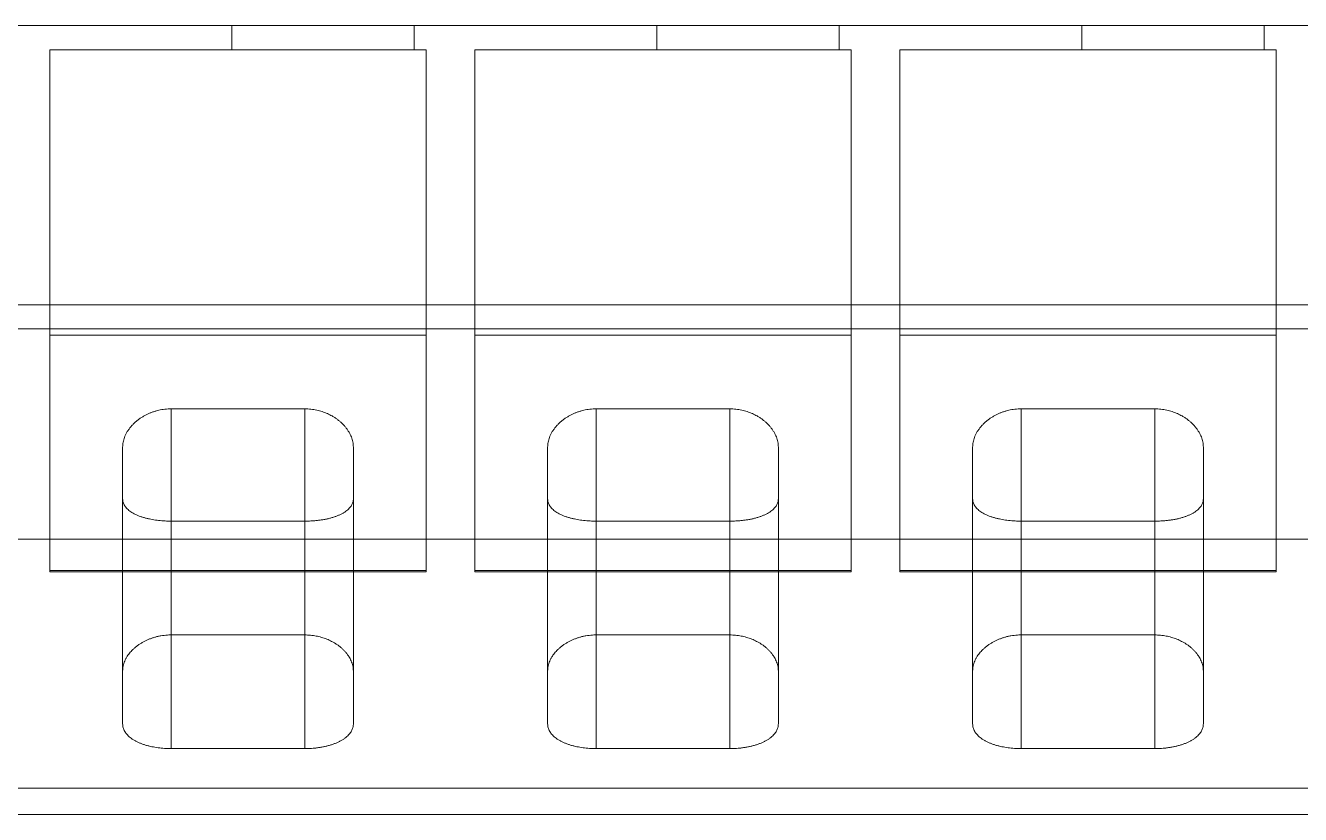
# Paper-space layout 'Presentación1' of a CAD drawing. Header units: millimetres. Extents: x 455 to 3402, y 15 to 1454.
# Drawn here: x 3157.21 to 3192.21, y 1404.27 to 1425.94 of the extents above; entities that cross this region are included whole.
import ezdxf

# ---------------------------------------------------------------- set-up
doc = ezdxf.new("R2010")
doc.units = ezdxf.units.MM

psp = doc.layouts.new('Presentación1')

# ---------------------------------------------------------------- linework, layer by layer
at = {"color": 7, "linetype": 'Continuous', "lineweight": 15}
for p, q in [((3192.878, 1425.941, -679.023), (3144.878, 1425.941, -679.023)), ((3162.878, 1425.941, -679.023), (3156.211, 1425.941, -679.023)), ((3167.878, 1425.941, -679.023), (3162.878, 1425.941, -679.023)), ((3162.878, 1425.941, -679.023), (3162.878, 1425.274, -679.023)), ((3174.544, 1425.941, -679.023), (3167.878, 1425.941, -679.023)), ((3167.878, 1425.941, -679.023), (3167.878, 1425.274, -679.023)), ((3179.544, 1425.941, -679.023), (3174.544, 1425.941, -679.023)), ((3174.544, 1425.941, -679.023), (3174.544, 1425.274, -679.023)), ((3186.211, 1425.941, -679.023), (3179.544, 1425.941, -679.023)), ((3179.544, 1425.941, -679.023), (3179.544, 1425.274, -679.023)), ((3191.211, 1425.941, -679.023), (3186.211, 1425.941, -679.023)), ((3186.211, 1425.941, -679.023), (3186.211, 1425.274, -679.023)), ((3192.878, 1425.941, -679.023), (3191.211, 1425.941, -679.023)), ((3191.211, 1425.941, -679.023), (3191.211, 1425.274, -679.023)), ((3157.878, 1425.274, -679.023), (3162.878, 1425.274, -679.023)), ((3157.878, 1425.274, -679.023), (3168.211, 1425.274, -679.023)), ((3157.878, 1417.437, -679.023), (3157.878, 1425.274, -679.023)), ((3157.878, 1410.974, -679.023), (3157.878, 1425.274, -679.023)), ((3162.878, 1425.274, -679.023), (3167.878, 1425.274, -679.023)), ((3167.878, 1425.274, -679.023), (3168.211, 1425.274, -679.023)), ((3168.211, 1425.274, -679.023), (3168.211, 1410.974, -679.023)), ((3168.211, 1425.274, -679.023), (3168.211, 1417.437, -679.023)), ((3169.544, 1425.274, -679.023), (3174.544, 1425.274, -679.023)), ((3169.544, 1425.274, -679.023), (3179.878, 1425.274, -679.023)), ((3169.544, 1417.437, -679.023), (3169.544, 1425.274, -679.023)), ((3169.544, 1410.974, -679.023), (3169.544, 1425.274, -679.023)), ((3174.544, 1425.274, -679.023), (3179.544, 1425.274, -679.023)), ((3179.544, 1425.274, -679.023), (3179.878, 1425.274, -679.023)), ((3179.878, 1425.274, -679.023), (3179.878, 1410.974, -679.023)), ((3179.878, 1425.274, -679.023), (3179.878, 1417.437, -679.023)), ((3181.211, 1425.274, -679.023), (3186.211, 1425.274, -679.023)), ((3181.211, 1410.974, -679.023), (3181.211, 1425.274, -679.023)), ((3181.211, 1425.274, -679.023), (3191.544, 1425.274, -679.023)), ((3181.211, 1417.437, -679.023), (3181.211, 1425.274, -679.023)), ((3186.211, 1425.274, -679.023), (3191.211, 1425.274, -679.023)), ((3191.211, 1425.274, -679.023), (3191.544, 1425.274, -679.023)), ((3191.544, 1425.274, -679.023), (3191.544, 1410.974, -679.023)), ((3191.544, 1425.274, -679.023), (3191.544, 1417.437, -679.023)), ((3264.878, 1418.274, -679.023), (3144.878, 1418.274, -679.023)), ((3264.878, 1417.607, -679.023), (3144.878, 1417.607, -679.023)), ((3168.211, 1417.437, -679.023), (3157.878, 1417.437, -679.023)), ((3157.878, 1417.437, -679.023), (3157.878, 1410.941, -679.023)), ((3168.211, 1410.941, -679.023), (3168.211, 1417.437, -679.023)), ((3179.878, 1417.437, -679.023), (3169.544, 1417.437, -679.023)), ((3169.544, 1417.437, -679.023), (3169.544, 1410.941, -679.023)), ((3179.878, 1410.941, -679.023), (3179.878, 1417.437, -679.023)), ((3191.544, 1417.437, -679.023), (3181.211, 1417.437, -679.023)), ((3181.211, 1417.437, -679.023), (3181.211, 1410.941, -679.023)), ((3191.544, 1410.941, -679.023), (3191.544, 1417.437, -679.023)), ((3164.878, 1415.413, -679.023), (3161.211, 1415.413, -679.023)), ((3161.211, 1409.205, -679.023), (3161.211, 1415.413, -679.023)), ((3164.878, 1409.205, -679.023), (3164.878, 1415.413, -679.023)), ((3176.544, 1415.413, -679.023), (3172.878, 1415.413, -679.023)), ((3172.878, 1409.205, -679.023), (3172.878, 1415.413, -679.023)), ((3176.544, 1409.205, -679.023), (3176.544, 1415.413, -679.023)), ((3188.211, 1415.413, -679.023), (3184.544, 1415.413, -679.023)), ((3184.544, 1409.205, -679.023), (3184.544, 1415.413, -679.023)), ((3188.211, 1409.205, -679.023), (3188.211, 1415.413, -679.023)), ((3159.878, 1414.363, -679.023), (3159.878, 1412.944, -679.023)), ((3159.878, 1408.21, -679.023), (3159.878, 1414.363, -679.023)), ((3166.211, 1412.944, -679.023), (3166.211, 1414.363, -679.023)), ((3166.211, 1408.21, -679.023), (3166.211, 1414.363, -679.023)), ((3171.544, 1414.363, -679.023), (3171.544, 1412.944, -679.023)), ((3171.544, 1408.21, -679.023), (3171.544, 1414.363, -679.023)), ((3177.878, 1412.944, -679.023), (3177.878, 1414.363, -679.023)), ((3177.878, 1408.21, -679.023), (3177.878, 1414.363, -679.023)), ((3183.211, 1414.363, -679.023), (3183.211, 1412.944, -679.023)), ((3183.211, 1408.21, -679.023), (3183.211, 1414.363, -679.023)), ((3189.544, 1412.944, -679.023), (3189.544, 1414.363, -679.023)), ((3189.544, 1408.21, -679.023), (3189.544, 1414.363, -679.023)), ((3159.878, 1406.765, -679.023), (3159.878, 1412.944, -679.023)), ((3166.211, 1406.765, -679.023), (3166.211, 1412.944, -679.023)), ((3171.544, 1406.765, -679.023), (3171.544, 1412.944, -679.023)), ((3177.878, 1406.765, -679.023), (3177.878, 1412.944, -679.023)), ((3183.211, 1406.765, -679.023), (3183.211, 1412.944, -679.023)), ((3189.544, 1406.765, -679.023), (3189.544, 1412.944, -679.023)), ((3161.211, 1412.33, -679.023), (3164.878, 1412.33, -679.023)), ((3161.211, 1406.084, -679.023), (3161.211, 1412.33, -679.023)), ((3164.878, 1406.084, -679.023), (3164.878, 1412.33, -679.023)), ((3172.878, 1412.33, -679.023), (3176.544, 1412.33, -679.023)), ((3172.878, 1406.084, -679.023), (3172.878, 1412.33, -679.023)), ((3176.544, 1406.084, -679.023), (3176.544, 1412.33, -679.023)), ((3184.544, 1412.33, -679.023), (3188.211, 1412.33, -679.023)), ((3184.544, 1406.084, -679.023), (3184.544, 1412.33, -679.023)), ((3188.211, 1406.084, -679.023), (3188.211, 1412.33, -679.023)), ((3264.878, 1411.834, -679.023), (3144.878, 1411.834, -679.023)), ((3157.878, 1410.974, -679.023), (3157.878, 1410.941, -679.023)), ((3168.211, 1410.974, -679.023), (3157.878, 1410.974, -679.023)), ((3168.211, 1410.941, -679.023), (3157.878, 1410.941, -679.023)), ((3168.211, 1410.941, -679.023), (3168.211, 1410.974, -679.023)), ((3169.544, 1410.974, -679.023), (3169.544, 1410.941, -679.023)), ((3179.878, 1410.974, -679.023), (3169.544, 1410.974, -679.023)), ((3179.878, 1410.941, -679.023), (3169.544, 1410.941, -679.023)), ((3179.878, 1410.941, -679.023), (3179.878, 1410.974, -679.023)), ((3191.544, 1410.974, -679.023), (3181.211, 1410.974, -679.023)), ((3181.211, 1410.974, -679.023), (3181.211, 1410.941, -679.023)), ((3191.544, 1410.941, -679.023), (3181.211, 1410.941, -679.023)), ((3191.544, 1410.941, -679.023), (3191.544, 1410.974, -679.023)), ((3164.878, 1409.205, -679.023), (3161.211, 1409.205, -679.023)), ((3176.544, 1409.205, -679.023), (3172.878, 1409.205, -679.023)), ((3188.211, 1409.205, -679.023), (3184.544, 1409.205, -679.023)), ((3159.878, 1408.21, -679.023), (3159.878, 1406.765, -679.023)), ((3166.211, 1406.765, -679.023), (3166.211, 1408.21, -679.023)), ((3171.544, 1408.21, -679.023), (3171.544, 1406.765, -679.023)), ((3177.878, 1406.765, -679.023), (3177.878, 1408.21, -679.023)), ((3183.211, 1408.21, -679.023), (3183.211, 1406.765, -679.023)), ((3189.544, 1406.765, -679.023), (3189.544, 1408.21, -679.023)), ((3161.211, 1406.084, -679.023), (3164.878, 1406.084, -679.023)), ((3172.878, 1406.084, -679.023), (3176.544, 1406.084, -679.023)), ((3184.544, 1406.084, -679.023), (3188.211, 1406.084, -679.023)), ((3264.878, 1404.995, -679.023), (3144.878, 1404.995, -679.023)), ((3144.878, 1404.274, -679.023), (3264.878, 1404.274, -679.023))]:
    psp.add_line(p, q, dxfattribs=at)
for points, knots in [([(3161.211, 1415.413, -679.023), (3161.182, 1415.413, -679.023), (3161.124, 1415.412, -679.023), (3161.036, 1415.404, -679.023), (3160.951, 1415.392, -679.023), (3160.867, 1415.375, -679.023), (3160.786, 1415.354, -679.023), (3160.708, 1415.329, -679.023), (3160.633, 1415.301, -679.023), (3160.558, 1415.268, -679.023), (3160.483, 1415.23, -679.023), (3160.411, 1415.188, -679.023), (3160.342, 1415.142, -679.023), (3160.279, 1415.094, -679.023), (3160.215, 1415.04, -679.023), (3160.152, 1414.979, -679.023), (3160.092, 1414.911, -679.023), (3160.039, 1414.841, -679.023), (3159.994, 1414.77, -679.023), (3159.957, 1414.699, -679.023), (3159.928, 1414.631, -679.023), (3159.905, 1414.564, -679.023), (3159.89, 1414.496, -679.023), (3159.88, 1414.429, -679.023), (3159.878, 1414.385, -679.023), (3159.878, 1414.363, -679.023)], [0, 0, 0, 0, 0.03671, 0.073556, 0.11041, 0.147134, 0.183561, 0.220089, 0.256632, 0.293082, 0.334294, 0.375636, 0.41705, 0.458441, 0.499693, 0.551794, 0.604066, 0.656416, 0.708728, 0.760863, 0.808615, 0.85648, 0.904384, 0.952248, 1, 1, 1, 1]), ([(3166.211, 1414.363, -679.023), (3166.21, 1414.386, -679.023), (3166.209, 1414.433, -679.023), (3166.198, 1414.504, -679.023), (3166.181, 1414.574, -679.023), (3166.157, 1414.641, -679.023), (3166.128, 1414.707, -679.023), (3166.093, 1414.773, -679.023), (3166.052, 1414.837, -679.023), (3166.005, 1414.901, -679.023), (3165.953, 1414.961, -679.023), (3165.897, 1415.018, -679.023), (3165.837, 1415.072, -679.023), (3165.772, 1415.123, -679.023), (3165.702, 1415.172, -679.023), (3165.633, 1415.215, -679.023), (3165.564, 1415.252, -679.023), (3165.498, 1415.283, -679.023), (3165.429, 1415.312, -679.023), (3165.357, 1415.337, -679.023), (3165.283, 1415.36, -679.023), (3165.206, 1415.379, -679.023), (3165.126, 1415.394, -679.023), (3165.045, 1415.405, -679.023), (3164.963, 1415.412, -679.023), (3164.907, 1415.413, -679.023), (3164.879, 1415.413, -679.023), (3164.878, 1415.413, -679.023)], [0, 0, 0, 0, 0.05059, 0.101226, 0.151817, 0.199003, 0.24635, 0.293769, 0.341173, 0.388488, 0.435651, 0.479173, 0.522835, 0.566522, 0.610138, 0.65362, 0.687927, 0.722346, 0.756787, 0.791173, 0.825451, 0.860006, 0.894727, 0.929489, 0.964183, 0.998718, 1, 1, 1, 1]), ([(3172.878, 1415.413, -679.023), (3172.849, 1415.413, -679.023), (3172.79, 1415.412, -679.023), (3172.703, 1415.404, -679.023), (3172.617, 1415.392, -679.023), (3172.534, 1415.375, -679.023), (3172.453, 1415.354, -679.023), (3172.375, 1415.329, -679.023), (3172.299, 1415.301, -679.023), (3172.224, 1415.268, -679.023), (3172.15, 1415.23, -679.023), (3172.077, 1415.188, -679.023), (3172.009, 1415.142, -679.023), (3171.945, 1415.094, -679.023), (3171.882, 1415.04, -679.023), (3171.819, 1414.979, -679.023), (3171.759, 1414.911, -679.023), (3171.706, 1414.841, -679.023), (3171.66, 1414.77, -679.023), (3171.623, 1414.699, -679.023), (3171.594, 1414.631, -679.023), (3171.572, 1414.564, -679.023), (3171.556, 1414.496, -679.023), (3171.546, 1414.429, -679.023), (3171.545, 1414.385, -679.023), (3171.544, 1414.363, -679.023)], [0, 0, 0, 0, 0.03671, 0.073556, 0.11041, 0.147134, 0.183561, 0.220089, 0.256632, 0.293082, 0.334294, 0.375636, 0.41705, 0.458441, 0.499693, 0.551794, 0.604066, 0.656416, 0.708728, 0.760863, 0.808615, 0.85648, 0.904384, 0.952248, 1, 1, 1, 1]), ([(3177.878, 1414.363, -679.023), (3177.877, 1414.386, -679.023), (3177.876, 1414.433, -679.023), (3177.865, 1414.504, -679.023), (3177.847, 1414.574, -679.023), (3177.824, 1414.641, -679.023), (3177.795, 1414.707, -679.023), (3177.76, 1414.773, -679.023), (3177.719, 1414.837, -679.023), (3177.671, 1414.901, -679.023), (3177.62, 1414.961, -679.023), (3177.564, 1415.018, -679.023), (3177.504, 1415.072, -679.023), (3177.439, 1415.123, -679.023), (3177.369, 1415.172, -679.023), (3177.299, 1415.215, -679.023), (3177.231, 1415.252, -679.023), (3177.165, 1415.283, -679.023), (3177.096, 1415.312, -679.023), (3177.024, 1415.337, -679.023), (3176.949, 1415.36, -679.023), (3176.872, 1415.379, -679.023), (3176.793, 1415.394, -679.023), (3176.712, 1415.405, -679.023), (3176.63, 1415.412, -679.023), (3176.574, 1415.413, -679.023), (3176.545, 1415.413, -679.023), (3176.544, 1415.413, -679.023)], [0, 0, 0, 0, 0.05059, 0.101226, 0.151817, 0.199003, 0.24635, 0.293769, 0.341173, 0.388488, 0.435651, 0.479173, 0.522835, 0.566522, 0.610138, 0.65362, 0.687927, 0.722346, 0.756787, 0.791173, 0.825451, 0.860006, 0.894727, 0.929489, 0.964183, 0.998718, 1, 1, 1, 1]), ([(3184.544, 1415.413, -679.023), (3184.515, 1415.413, -679.023), (3184.457, 1415.412, -679.023), (3184.37, 1415.404, -679.023), (3184.284, 1415.392, -679.023), (3184.2, 1415.375, -679.023), (3184.119, 1415.354, -679.023), (3184.041, 1415.329, -679.023), (3183.966, 1415.301, -679.023), (3183.891, 1415.268, -679.023), (3183.817, 1415.23, -679.023), (3183.744, 1415.188, -679.023), (3183.676, 1415.142, -679.023), (3183.612, 1415.094, -679.023), (3183.548, 1415.04, -679.023), (3183.485, 1414.979, -679.023), (3183.425, 1414.911, -679.023), (3183.372, 1414.841, -679.023), (3183.327, 1414.77, -679.023), (3183.29, 1414.699, -679.023), (3183.261, 1414.631, -679.023), (3183.239, 1414.564, -679.023), (3183.223, 1414.496, -679.023), (3183.213, 1414.429, -679.023), (3183.212, 1414.385, -679.023), (3183.211, 1414.363, -679.023)], [0, 0, 0, 0, 0.036711, 0.073556, 0.11041, 0.147134, 0.183561, 0.220089, 0.256633, 0.293082, 0.334294, 0.375637, 0.41705, 0.458441, 0.499693, 0.551794, 0.604066, 0.656416, 0.708728, 0.760863, 0.808616, 0.85648, 0.904384, 0.952248, 1, 1, 1, 1]), ([(3189.544, 1414.363, -679.023), (3189.544, 1414.386, -679.023), (3189.542, 1414.433, -679.023), (3189.531, 1414.504, -679.023), (3189.514, 1414.574, -679.023), (3189.491, 1414.641, -679.023), (3189.461, 1414.707, -679.023), (3189.426, 1414.773, -679.023), (3189.385, 1414.837, -679.023), (3189.338, 1414.901, -679.023), (3189.286, 1414.961, -679.023), (3189.23, 1415.018, -679.023), (3189.171, 1415.072, -679.023), (3189.106, 1415.123, -679.023), (3189.036, 1415.172, -679.023), (3188.966, 1415.215, -679.023), (3188.897, 1415.252, -679.023), (3188.831, 1415.283, -679.023), (3188.762, 1415.312, -679.023), (3188.691, 1415.337, -679.023), (3188.616, 1415.36, -679.023), (3188.539, 1415.379, -679.023), (3188.46, 1415.394, -679.023), (3188.379, 1415.405, -679.023), (3188.297, 1415.412, -679.023), (3188.241, 1415.413, -679.023), (3188.212, 1415.413, -679.023), (3188.211, 1415.413, -679.023)], [0, 0, 0, 0, 0.0505904, 0.1012263, 0.1518174, 0.1990024, 0.2463502, 0.2937689, 0.3411732, 0.388488, 0.4356514, 0.4791726, 0.5228352, 0.5665216, 0.610138, 0.6536203, 0.6879266, 0.7223464, 0.7567875, 0.7911727, 0.8254508, 0.860007, 0.8947259, 0.9294881, 0.9641831, 0.9987185, 1, 1, 1, 1]), ([(3159.878, 1412.944, -679.023), (3159.878, 1412.928, -679.023), (3159.88, 1412.895, -679.023), (3159.891, 1412.847, -679.023), (3159.908, 1412.8, -679.023), (3159.933, 1412.754, -679.023), (3159.964, 1412.71, -679.023), (3160.003, 1412.667, -679.023), (3160.049, 1412.625, -679.023), (3160.102, 1412.586, -679.023), (3160.162, 1412.548, -679.023), (3160.227, 1412.515, -679.023), (3160.296, 1412.484, -679.023), (3160.368, 1412.456, -679.023), (3160.445, 1412.431, -679.023), (3160.527, 1412.408, -679.023), (3160.61, 1412.389, -679.023), (3160.694, 1412.373, -679.023), (3160.778, 1412.359, -679.023), (3160.864, 1412.348, -679.023), (3160.952, 1412.34, -679.023), (3161.039, 1412.334, -679.023), (3161.126, 1412.33, -679.023), (3161.183, 1412.33, -679.023), (3161.211, 1412.33, -679.023)], [0, 0, 0, 0, 0.048858, 0.097879, 0.146948, 0.195953, 0.244797, 0.293817, 0.343038, 0.392313, 0.441505, 0.490501, 0.535709, 0.581106, 0.626559, 0.671936, 0.717125, 0.758099, 0.799232, 0.840416, 0.881541, 0.922508, 0.961254, 1, 1, 1, 1]), ([(3164.878, 1412.33, -679.023), (3164.906, 1412.33, -679.023), (3164.962, 1412.33, -679.023), (3165.046, 1412.334, -679.023), (3165.136, 1412.339, -679.023), (3165.231, 1412.349, -679.023), (3165.329, 1412.362, -679.023), (3165.425, 1412.378, -679.023), (3165.517, 1412.397, -679.023), (3165.606, 1412.42, -679.023), (3165.69, 1412.446, -679.023), (3165.769, 1412.474, -679.023), (3165.844, 1412.506, -679.023), (3165.913, 1412.541, -679.023), (3165.977, 1412.579, -679.023), (3166.033, 1412.62, -679.023), (3166.08, 1412.66, -679.023), (3166.117, 1412.701, -679.023), (3166.148, 1412.741, -679.023), (3166.172, 1412.782, -679.023), (3166.191, 1412.825, -679.023), (3166.203, 1412.866, -679.023), (3166.21, 1412.906, -679.023), (3166.211, 1412.931, -679.023), (3166.211, 1412.944, -679.023)], [0, 0, 0, 0, 0.038331, 0.076707, 0.115038, 0.162147, 0.209418, 0.256694, 0.303812, 0.351992, 0.400327, 0.448671, 0.496865, 0.547888, 0.599068, 0.65026, 0.7013, 0.745569, 0.789962, 0.834406, 0.878814, 0.923094, 0.961547, 1, 1, 1, 1]), ([(3171.544, 1412.944, -679.023), (3171.545, 1412.928, -679.023), (3171.546, 1412.895, -679.023), (3171.557, 1412.847, -679.023), (3171.575, 1412.8, -679.023), (3171.599, 1412.754, -679.023), (3171.631, 1412.71, -679.023), (3171.67, 1412.667, -679.023), (3171.716, 1412.625, -679.023), (3171.769, 1412.586, -679.023), (3171.829, 1412.548, -679.023), (3171.893, 1412.515, -679.023), (3171.962, 1412.484, -679.023), (3172.035, 1412.456, -679.023), (3172.112, 1412.431, -679.023), (3172.194, 1412.408, -679.023), (3172.277, 1412.389, -679.023), (3172.36, 1412.373, -679.023), (3172.444, 1412.359, -679.023), (3172.53, 1412.348, -679.023), (3172.618, 1412.34, -679.023), (3172.706, 1412.334, -679.023), (3172.792, 1412.33, -679.023), (3172.849, 1412.33, -679.023), (3172.878, 1412.33, -679.023)], [0, 0, 0, 0, 0.048858, 0.097879, 0.146948, 0.195953, 0.244797, 0.293817, 0.343038, 0.392313, 0.441505, 0.490501, 0.535709, 0.581106, 0.626559, 0.671936, 0.717125, 0.758099, 0.799232, 0.840416, 0.881541, 0.922508, 0.961254, 1, 1, 1, 1]), ([(3176.544, 1412.33, -679.023), (3176.573, 1412.33, -679.023), (3176.629, 1412.33, -679.023), (3176.713, 1412.334, -679.023), (3176.803, 1412.339, -679.023), (3176.897, 1412.349, -679.023), (3176.996, 1412.362, -679.023), (3177.092, 1412.378, -679.023), (3177.184, 1412.397, -679.023), (3177.272, 1412.42, -679.023), (3177.357, 1412.446, -679.023), (3177.436, 1412.474, -679.023), (3177.51, 1412.506, -679.023), (3177.58, 1412.541, -679.023), (3177.643, 1412.579, -679.023), (3177.7, 1412.62, -679.023), (3177.746, 1412.66, -679.023), (3177.784, 1412.701, -679.023), (3177.814, 1412.741, -679.023), (3177.839, 1412.782, -679.023), (3177.857, 1412.825, -679.023), (3177.87, 1412.866, -679.023), (3177.877, 1412.906, -679.023), (3177.877, 1412.931, -679.023), (3177.878, 1412.944, -679.023)], [0, 0, 0, 0, 0.038331, 0.076707, 0.115038, 0.162147, 0.209418, 0.256694, 0.303812, 0.351992, 0.400327, 0.448671, 0.496865, 0.547888, 0.599068, 0.65026, 0.7013, 0.745569, 0.789962, 0.834406, 0.878814, 0.923094, 0.961547, 1, 1, 1, 1]), ([(3183.211, 1412.944, -679.023), (3183.212, 1412.928, -679.023), (3183.213, 1412.895, -679.023), (3183.224, 1412.847, -679.023), (3183.242, 1412.8, -679.023), (3183.266, 1412.754, -679.023), (3183.298, 1412.71, -679.023), (3183.337, 1412.667, -679.023), (3183.383, 1412.625, -679.023), (3183.436, 1412.586, -679.023), (3183.495, 1412.548, -679.023), (3183.56, 1412.515, -679.023), (3183.629, 1412.484, -679.023), (3183.701, 1412.456, -679.023), (3183.779, 1412.431, -679.023), (3183.86, 1412.408, -679.023), (3183.943, 1412.389, -679.023), (3184.027, 1412.373, -679.023), (3184.111, 1412.359, -679.023), (3184.197, 1412.348, -679.023), (3184.285, 1412.34, -679.023), (3184.372, 1412.334, -679.023), (3184.459, 1412.33, -679.023), (3184.516, 1412.33, -679.023), (3184.544, 1412.33, -679.023)], [0, 0, 0, 0, 0.048858, 0.097879, 0.146948, 0.195953, 0.244797, 0.293817, 0.343037, 0.392312, 0.441505, 0.490501, 0.535708, 0.581106, 0.626558, 0.671936, 0.717124, 0.758098, 0.799232, 0.840416, 0.881541, 0.922507, 0.961254, 1, 1, 1, 1]), ([(3188.211, 1412.33, -679.023), (3188.239, 1412.33, -679.023), (3188.296, 1412.33, -679.023), (3188.38, 1412.334, -679.023), (3188.47, 1412.339, -679.023), (3188.564, 1412.349, -679.023), (3188.663, 1412.362, -679.023), (3188.758, 1412.378, -679.023), (3188.851, 1412.397, -679.023), (3188.939, 1412.42, -679.023), (3189.023, 1412.446, -679.023), (3189.103, 1412.474, -679.023), (3189.177, 1412.506, -679.023), (3189.246, 1412.541, -679.023), (3189.31, 1412.579, -679.023), (3189.366, 1412.62, -679.023), (3189.413, 1412.66, -679.023), (3189.451, 1412.701, -679.023), (3189.481, 1412.741, -679.023), (3189.505, 1412.782, -679.023), (3189.524, 1412.825, -679.023), (3189.536, 1412.866, -679.023), (3189.543, 1412.906, -679.023), (3189.544, 1412.931, -679.023), (3189.544, 1412.944, -679.023)], [0, 0, 0, 0, 0.038331, 0.076707, 0.115038, 0.162147, 0.209418, 0.256695, 0.303812, 0.351992, 0.400326, 0.448671, 0.496865, 0.547888, 0.599068, 0.65026, 0.7013, 0.745568, 0.789963, 0.834406, 0.878814, 0.923094, 0.961547, 1, 1, 1, 1]), ([(3161.211, 1409.205, -679.023), (3161.206, 1409.205, -679.023), (3161.17, 1409.204, -679.023), (3161.105, 1409.202, -679.023), (3161.015, 1409.194, -679.023), (3160.927, 1409.181, -679.023), (3160.841, 1409.164, -679.023), (3160.758, 1409.142, -679.023), (3160.677, 1409.117, -679.023), (3160.6, 1409.088, -679.023), (3160.523, 1409.055, -679.023), (3160.448, 1409.016, -679.023), (3160.374, 1408.973, -679.023), (3160.305, 1408.927, -679.023), (3160.242, 1408.879, -679.023), (3160.184, 1408.83, -679.023), (3160.132, 1408.779, -679.023), (3160.085, 1408.728, -679.023), (3160.043, 1408.674, -679.023), (3160.003, 1408.617, -679.023), (3159.967, 1408.554, -679.023), (3159.935, 1408.487, -679.023), (3159.91, 1408.419, -679.023), (3159.892, 1408.351, -679.023), (3159.88, 1408.282, -679.023), (3159.879, 1408.235, -679.023), (3159.878, 1408.21, -679.023)], [0, 0, 0, 0, 0.006837, 0.045145, 0.083592, 0.122049, 0.160369, 0.19849, 0.23672, 0.274965, 0.313107, 0.356341, 0.399684, 0.443045, 0.486304, 0.527963, 0.569719, 0.611518, 0.653295, 0.694971, 0.745057, 0.795279, 0.845552, 0.895783, 0.945877, 1, 1, 1, 1]), ([(3166.211, 1408.21, -679.023), (3166.21, 1408.235, -679.023), (3166.209, 1408.283, -679.023), (3166.196, 1408.356, -679.023), (3166.177, 1408.426, -679.023), (3166.152, 1408.492, -679.023), (3166.122, 1408.555, -679.023), (3166.085, 1408.617, -679.023), (3166.043, 1408.678, -679.023), (3165.995, 1408.738, -679.023), (3165.942, 1408.795, -679.023), (3165.885, 1408.847, -679.023), (3165.825, 1408.897, -679.023), (3165.76, 1408.944, -679.023), (3165.69, 1408.988, -679.023), (3165.621, 1409.027, -679.023), (3165.551, 1409.061, -679.023), (3165.484, 1409.09, -679.023), (3165.414, 1409.116, -679.023), (3165.341, 1409.139, -679.023), (3165.266, 1409.159, -679.023), (3165.191, 1409.175, -679.023), (3165.114, 1409.188, -679.023), (3165.036, 1409.197, -679.023), (3164.957, 1409.203, -679.023), (3164.904, 1409.204, -679.023), (3164.878, 1409.205, -679.023)], [0, 0, 0, 0, 0.053735, 0.107525, 0.16126, 0.208256, 0.255424, 0.302665, 0.349889, 0.397019, 0.44399, 0.486688, 0.529526, 0.572389, 0.615186, 0.657848, 0.692563, 0.727395, 0.762249, 0.79705, 0.831738, 0.865306, 0.899011, 0.932756, 0.966446, 1, 1, 1, 1]), ([(3172.878, 1409.205, -679.023), (3172.872, 1409.205, -679.023), (3172.837, 1409.204, -679.023), (3172.771, 1409.202, -679.023), (3172.682, 1409.194, -679.023), (3172.593, 1409.181, -679.023), (3172.507, 1409.164, -679.023), (3172.424, 1409.142, -679.023), (3172.344, 1409.117, -679.023), (3172.267, 1409.088, -679.023), (3172.19, 1409.055, -679.023), (3172.114, 1409.016, -679.023), (3172.04, 1408.973, -679.023), (3171.971, 1408.927, -679.023), (3171.908, 1408.879, -679.023), (3171.851, 1408.83, -679.023), (3171.799, 1408.779, -679.023), (3171.752, 1408.728, -679.023), (3171.71, 1408.674, -679.023), (3171.67, 1408.617, -679.023), (3171.633, 1408.554, -679.023), (3171.602, 1408.487, -679.023), (3171.577, 1408.419, -679.023), (3171.559, 1408.351, -679.023), (3171.547, 1408.282, -679.023), (3171.545, 1408.235, -679.023), (3171.544, 1408.21, -679.023)], [0, 0, 0, 0, 0.006837, 0.045145, 0.083592, 0.122049, 0.160369, 0.19849, 0.23672, 0.274965, 0.313107, 0.356341, 0.399684, 0.443045, 0.486304, 0.527963, 0.569719, 0.611518, 0.653295, 0.694971, 0.745057, 0.795279, 0.845552, 0.895783, 0.945877, 1, 1, 1, 1]), ([(3177.878, 1408.21, -679.023), (3177.877, 1408.235, -679.023), (3177.875, 1408.283, -679.023), (3177.863, 1408.356, -679.023), (3177.844, 1408.426, -679.023), (3177.819, 1408.492, -679.023), (3177.788, 1408.555, -679.023), (3177.752, 1408.617, -679.023), (3177.71, 1408.678, -679.023), (3177.661, 1408.738, -679.023), (3177.608, 1408.795, -679.023), (3177.552, 1408.847, -679.023), (3177.492, 1408.897, -679.023), (3177.427, 1408.944, -679.023), (3177.357, 1408.988, -679.023), (3177.287, 1409.027, -679.023), (3177.218, 1409.061, -679.023), (3177.151, 1409.09, -679.023), (3177.08, 1409.116, -679.023), (3177.007, 1409.139, -679.023), (3176.933, 1409.159, -679.023), (3176.857, 1409.175, -679.023), (3176.781, 1409.188, -679.023), (3176.702, 1409.197, -679.023), (3176.624, 1409.203, -679.023), (3176.571, 1409.204, -679.023), (3176.544, 1409.205, -679.023)], [0, 0, 0, 0, 0.053735, 0.107525, 0.16126, 0.208256, 0.255424, 0.302665, 0.349889, 0.397019, 0.44399, 0.486688, 0.529526, 0.572389, 0.615186, 0.657848, 0.692563, 0.727395, 0.762249, 0.79705, 0.831738, 0.865306, 0.899011, 0.932756, 0.966446, 1, 1, 1, 1]), ([(3184.544, 1409.205, -679.023), (3184.539, 1409.205, -679.023), (3184.504, 1409.204, -679.023), (3184.438, 1409.202, -679.023), (3184.348, 1409.194, -679.023), (3184.26, 1409.181, -679.023), (3184.174, 1409.164, -679.023), (3184.091, 1409.142, -679.023), (3184.011, 1409.117, -679.023), (3183.934, 1409.088, -679.023), (3183.857, 1409.055, -679.023), (3183.781, 1409.016, -679.023), (3183.707, 1408.973, -679.023), (3183.638, 1408.927, -679.023), (3183.575, 1408.879, -679.023), (3183.518, 1408.83, -679.023), (3183.466, 1408.779, -679.023), (3183.419, 1408.728, -679.023), (3183.376, 1408.674, -679.023), (3183.336, 1408.617, -679.023), (3183.3, 1408.554, -679.023), (3183.268, 1408.487, -679.023), (3183.243, 1408.419, -679.023), (3183.225, 1408.351, -679.023), (3183.213, 1408.282, -679.023), (3183.212, 1408.235, -679.023), (3183.211, 1408.21, -679.023)], [0, 0, 0, 0, 0.006838, 0.045146, 0.083592, 0.122049, 0.16037, 0.198492, 0.23672, 0.274966, 0.313108, 0.356342, 0.399684, 0.443046, 0.486305, 0.527964, 0.569719, 0.611518, 0.653295, 0.694971, 0.745058, 0.795279, 0.845552, 0.895783, 0.945877, 1, 1, 1, 1]), ([(3189.544, 1408.21, -679.023), (3189.544, 1408.235, -679.023), (3189.542, 1408.283, -679.023), (3189.53, 1408.356, -679.023), (3189.51, 1408.426, -679.023), (3189.485, 1408.492, -679.023), (3189.455, 1408.555, -679.023), (3189.419, 1408.617, -679.023), (3189.376, 1408.678, -679.023), (3189.328, 1408.738, -679.023), (3189.275, 1408.795, -679.023), (3189.219, 1408.847, -679.023), (3189.159, 1408.897, -679.023), (3189.094, 1408.944, -679.023), (3189.024, 1408.988, -679.023), (3188.954, 1409.027, -679.023), (3188.885, 1409.061, -679.023), (3188.817, 1409.09, -679.023), (3188.747, 1409.116, -679.023), (3188.674, 1409.139, -679.023), (3188.6, 1409.159, -679.023), (3188.524, 1409.175, -679.023), (3188.447, 1409.188, -679.023), (3188.369, 1409.197, -679.023), (3188.29, 1409.203, -679.023), (3188.237, 1409.204, -679.023), (3188.211, 1409.205, -679.023)], [0, 0, 0, 0, 0.053735, 0.107525, 0.16126, 0.208256, 0.255424, 0.302665, 0.349889, 0.397019, 0.44399, 0.486688, 0.529526, 0.572389, 0.615186, 0.657849, 0.692563, 0.727394, 0.762248, 0.797049, 0.831739, 0.865305, 0.899012, 0.932756, 0.966446, 1, 1, 1, 1]), ([(3159.878, 1406.765, -679.023), (3159.878, 1406.747, -679.023), (3159.88, 1406.711, -679.023), (3159.891, 1406.658, -679.023), (3159.909, 1406.606, -679.023), (3159.935, 1406.555, -679.023), (3159.968, 1406.505, -679.023), (3160.008, 1406.457, -679.023), (3160.056, 1406.411, -679.023), (3160.112, 1406.366, -679.023), (3160.174, 1406.324, -679.023), (3160.241, 1406.286, -679.023), (3160.312, 1406.252, -679.023), (3160.387, 1406.221, -679.023), (3160.467, 1406.192, -679.023), (3160.552, 1406.167, -679.023), (3160.637, 1406.145, -679.023), (3160.722, 1406.128, -679.023), (3160.807, 1406.113, -679.023), (3160.894, 1406.102, -679.023), (3160.982, 1406.093, -679.023), (3161.065, 1406.087, -679.023), (3161.141, 1406.084, -679.023), (3161.188, 1406.084, -679.023), (3161.211, 1406.084, -679.023)], [0, 0, 0, 0, 0.050139, 0.100447, 0.150804, 0.201095, 0.251219, 0.301542, 0.352078, 0.402666, 0.453166, 0.50346, 0.549362, 0.595469, 0.641631, 0.687708, 0.733585, 0.774216, 0.81501, 0.855857, 0.896639, 0.937261, 0.968631, 1, 1, 1, 1]), ([(3164.878, 1406.084, -679.023), (3164.909, 1406.084, -679.023), (3164.97, 1406.085, -679.023), (3165.062, 1406.089, -679.023), (3165.156, 1406.097, -679.023), (3165.251, 1406.109, -679.023), (3165.347, 1406.124, -679.023), (3165.439, 1406.142, -679.023), (3165.529, 1406.164, -679.023), (3165.615, 1406.19, -679.023), (3165.697, 1406.219, -679.023), (3165.774, 1406.25, -679.023), (3165.847, 1406.286, -679.023), (3165.916, 1406.325, -679.023), (3165.979, 1406.367, -679.023), (3166.034, 1406.412, -679.023), (3166.081, 1406.457, -679.023), (3166.118, 1406.502, -679.023), (3166.149, 1406.547, -679.023), (3166.173, 1406.592, -679.023), (3166.192, 1406.639, -679.023), (3166.203, 1406.683, -679.023), (3166.21, 1406.725, -679.023), (3166.211, 1406.751, -679.023), (3166.211, 1406.765, -679.023)], [0, 0, 0, 0, 0.04145, 0.082962, 0.124413, 0.170037, 0.215813, 0.261597, 0.307231, 0.354424, 0.401764, 0.449115, 0.496326, 0.54726, 0.598347, 0.649447, 0.700401, 0.745401, 0.790527, 0.835703, 0.880842, 0.925855, 0.962927, 1, 1, 1, 1]), ([(3171.544, 1406.765, -679.023), (3171.545, 1406.747, -679.023), (3171.547, 1406.711, -679.023), (3171.558, 1406.658, -679.023), (3171.576, 1406.606, -679.023), (3171.602, 1406.555, -679.023), (3171.634, 1406.505, -679.023), (3171.675, 1406.457, -679.023), (3171.723, 1406.411, -679.023), (3171.778, 1406.366, -679.023), (3171.84, 1406.324, -679.023), (3171.908, 1406.286, -679.023), (3171.979, 1406.252, -679.023), (3172.054, 1406.221, -679.023), (3172.134, 1406.192, -679.023), (3172.218, 1406.167, -679.023), (3172.304, 1406.145, -679.023), (3172.389, 1406.128, -679.023), (3172.473, 1406.113, -679.023), (3172.56, 1406.102, -679.023), (3172.649, 1406.093, -679.023), (3172.731, 1406.087, -679.023), (3172.808, 1406.084, -679.023), (3172.854, 1406.084, -679.023), (3172.878, 1406.084, -679.023)], [0, 0, 0, 0, 0.050139, 0.100447, 0.150804, 0.201095, 0.251219, 0.301542, 0.352078, 0.402666, 0.453166, 0.50346, 0.549362, 0.595469, 0.641631, 0.687708, 0.733585, 0.774216, 0.81501, 0.855857, 0.896639, 0.937261, 0.968631, 1, 1, 1, 1]), ([(3176.544, 1406.084, -679.023), (3176.575, 1406.084, -679.023), (3176.637, 1406.085, -679.023), (3176.729, 1406.089, -679.023), (3176.822, 1406.097, -679.023), (3176.918, 1406.109, -679.023), (3177.013, 1406.124, -679.023), (3177.106, 1406.142, -679.023), (3177.195, 1406.164, -679.023), (3177.282, 1406.19, -679.023), (3177.364, 1406.219, -679.023), (3177.441, 1406.25, -679.023), (3177.514, 1406.286, -679.023), (3177.582, 1406.325, -679.023), (3177.645, 1406.367, -679.023), (3177.701, 1406.412, -679.023), (3177.747, 1406.457, -679.023), (3177.785, 1406.502, -679.023), (3177.815, 1406.547, -679.023), (3177.84, 1406.592, -679.023), (3177.858, 1406.639, -679.023), (3177.87, 1406.683, -679.023), (3177.877, 1406.725, -679.023), (3177.877, 1406.751, -679.023), (3177.878, 1406.765, -679.023)], [0, 0, 0, 0, 0.04145, 0.082962, 0.124413, 0.170037, 0.215813, 0.261597, 0.307231, 0.354424, 0.401764, 0.449115, 0.496326, 0.54726, 0.598347, 0.649447, 0.700401, 0.745401, 0.790527, 0.835703, 0.880842, 0.925855, 0.962927, 1, 1, 1, 1]), ([(3183.211, 1406.765, -679.023), (3183.212, 1406.747, -679.023), (3183.213, 1406.711, -679.023), (3183.225, 1406.658, -679.023), (3183.243, 1406.606, -679.023), (3183.268, 1406.555, -679.023), (3183.301, 1406.505, -679.023), (3183.342, 1406.457, -679.023), (3183.39, 1406.411, -679.023), (3183.445, 1406.366, -679.023), (3183.507, 1406.324, -679.023), (3183.574, 1406.286, -679.023), (3183.646, 1406.252, -679.023), (3183.721, 1406.221, -679.023), (3183.8, 1406.192, -679.023), (3183.885, 1406.167, -679.023), (3183.97, 1406.145, -679.023), (3184.055, 1406.128, -679.023), (3184.14, 1406.113, -679.023), (3184.227, 1406.102, -679.023), (3184.315, 1406.093, -679.023), (3184.398, 1406.087, -679.023), (3184.475, 1406.084, -679.023), (3184.521, 1406.084, -679.023), (3184.544, 1406.084, -679.023)], [0, 0, 0, 0, 0.050139, 0.100447, 0.150803, 0.201094, 0.251219, 0.301542, 0.352077, 0.402666, 0.453166, 0.50346, 0.549362, 0.595469, 0.641631, 0.687707, 0.733585, 0.774214, 0.81501, 0.855855, 0.896639, 0.937259, 0.968629, 1, 1, 1, 1]), ([(3188.211, 1406.084, -679.023), (3188.242, 1406.084, -679.023), (3188.303, 1406.085, -679.023), (3188.395, 1406.089, -679.023), (3188.489, 1406.097, -679.023), (3188.584, 1406.109, -679.023), (3188.68, 1406.124, -679.023), (3188.772, 1406.142, -679.023), (3188.862, 1406.164, -679.023), (3188.948, 1406.19, -679.023), (3189.031, 1406.219, -679.023), (3189.108, 1406.25, -679.023), (3189.181, 1406.286, -679.023), (3189.249, 1406.325, -679.023), (3189.312, 1406.367, -679.023), (3189.368, 1406.412, -679.023), (3189.414, 1406.457, -679.023), (3189.452, 1406.502, -679.023), (3189.482, 1406.547, -679.023), (3189.506, 1406.592, -679.023), (3189.525, 1406.639, -679.023), (3189.537, 1406.683, -679.023), (3189.543, 1406.725, -679.023), (3189.544, 1406.751, -679.023), (3189.544, 1406.765, -679.023)], [0, 0, 0, 0, 0.04145, 0.082962, 0.124414, 0.170036, 0.215813, 0.261597, 0.307231, 0.354424, 0.401764, 0.449116, 0.496326, 0.54726, 0.598347, 0.649446, 0.7004, 0.745401, 0.790527, 0.835703, 0.880842, 0.925855, 0.962927, 1, 1, 1, 1])]:
    psp.add_open_spline(points, degree=3, knots=knots, dxfattribs=at)

doc.saveas('drawing.dxf')
